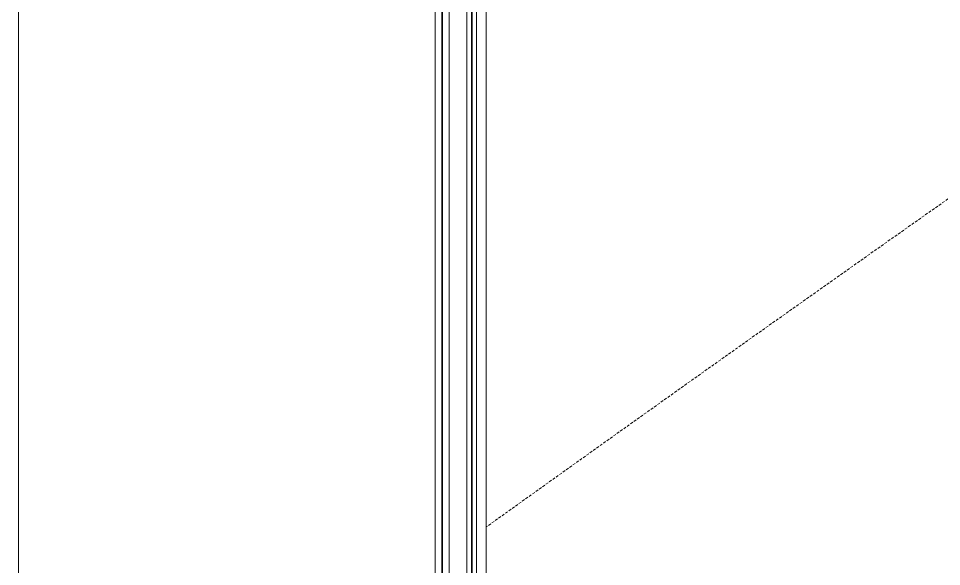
# Model space of a CAD drawing. Extents: x -1439 to 23780, y -1362 to 4476.
# Drawn here: x 7067.2 to 7150.5, y 771.8 to 821.3 of the extents above; entities that cross this region are included whole.
import ezdxf

# ---------------------------------------------------------------- set-up
doc = ezdxf.new("R2010")
doc.units = 0
doc.header["$MEASUREMENT"] = 0
doc.linetypes.add('Audi$0$DOT2', pattern=[0.125, 0, -0.125])
doc.linetypes.add('Audi$0$HIDDEN', pattern=[0.375, 0.25, -0.125])
for name, color, linetype, lineweight in [('Audi$0$06C', 8, 'Continuous', 9), ('Audi$0$06D', 8, 'Continuous', 9), ('Audi$0$10', 8, 'Continuous', 9), ('Audi$0$15', 8, 'Continuous', 9), ('Audi$0$20', 8, 'Audi$0$DOT2', 9)]:
    doc.layers.add(name, color=color, linetype=linetype, lineweight=lineweight)

# ---------------------------------------------------------------- blocks, each defined once
blk = doc.blocks.new('*U536')
at = {"layer": 'Audi$0$15'}
for p, q in [((-1.469, -18.947), (-170.301, -18.947)), ((-1.469, -19.347), (-170.301, -19.347)), ((-1.469, -19.423), (-170.301, -19.423)), ((-1.469, -19.823), (-170.301, -19.823)), ((-1.469, -21.423), (-170.301, -21.423)), ((-1.469, -22.023), (-170.301, -22.023)), ((-1.469, -22.099), (-170.301, -22.099)), ((-1.469, -22.699), (-170.301, -22.699))]:
    blk.add_line(p, q, dxfattribs=at)
blk = doc.blocks.new('*U537')
at = {"layer": 'Audi$0$15'}
for p, q in [((1.469, -18.947), (62.699, -18.947)), ((1.469, -19.347), (62.699, -19.347)), ((1.469, -19.423), (62.699, -19.423)), ((1.469, -19.823), (62.699, -19.823)), ((1.469, -21.423), (62.699, -21.423)), ((1.469, -22.023), (62.699, -22.023)), ((1.469, -22.099), (62.699, -22.099)), ((1.469, -22.699), (62.699, -22.699))]:
    blk.add_line(p, q, dxfattribs=at)

msp = doc.modelspace()

# ---------------------------------------------------------------- linework, layer by layer
at = {"layer": 'Audi$0$06C'}
msp.add_lwpolyline([(7676.221, 1215.643), (7737.752, 1104.544, 0.030791), (7109.425, 704.149), (7109.425, 847.702)], format="xyb", dxfattribs=at)
at = {"layer": 'Audi$0$06D'}
msp.add_lwpolyline([(7067.2, 861.676), (7067.2, 284.7), (9765.58, 284.7)], dxfattribs=at)
at = {"layer": 'Audi$0$20', "linetype": 'Audi$0$HIDDEN'}
msp.add_lwpolyline([(7109.425, 775.358, -0.029077), (7709.783, 1155.044)], format="xyb", dxfattribs=at)

# ---------------------------------------------------------------- block references
at = {"layer": 'Audi$0$10', "rotation": 270}
for name, p in [('*U537', (7127.5, 851)), ('*U536', (7127.5, 618))]:
    msp.add_blockref(name, p, dxfattribs=at)

doc.saveas('drawing.dxf')
